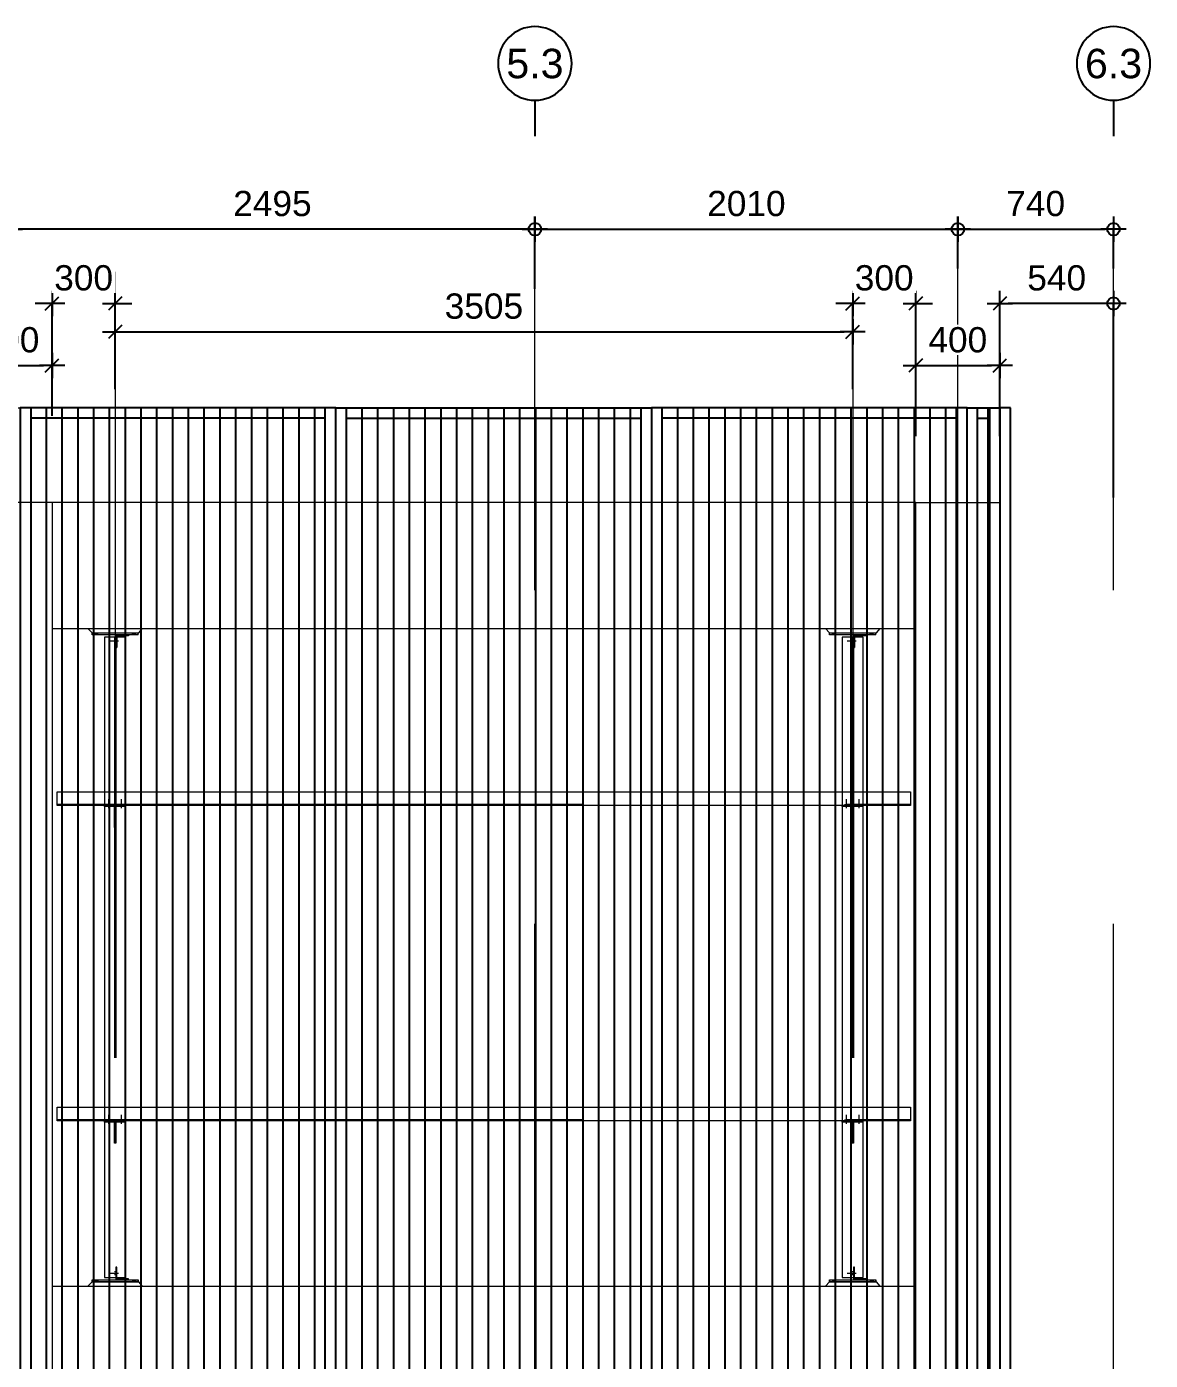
# Model space of a CAD drawing. Header units: millimetres. Extents: x 652937 to 1670132, y 1473552 to 2851037.
# Drawn here: x 663602.66 to 663608, y 1524563.93 to 1524570.27 of the extents above; entities that cross this region are included whole.
import ezdxf
from ezdxf.enums import TextEntityAlignment as Align

# ---------------------------------------------------------------- set-up
doc = ezdxf.new("R2010")
doc.units = ezdxf.units.MM
for name, pattern in [('Grid Line', [22.225, 12.7, -3.175, 3.175, -3.175]), ('HIDDEN', [0.375, 0.25, -0.125]), ('XKITLINE00', [0]), ('XKITLINE02', [4, 2, -2])]:
    doc.linetypes.add(name, pattern=pattern)
doc.layers.get('Defpoints').update_dxf_attribs({"color": 255})
doc.layers.add('000 - 0_HIDE_OBJ_FRAMING_DEF_SUB', color=1, linetype='Continuous', plot=False)
for name, color, linetype, lineweight in [('A-230-M_FLOOR', 2, 'Continuous', 25), ('Bolt', 7, 'Continuous', 0), ('Part', 2, 'Continuous', 0), ('S-GRID', 1, 'Continuous', 9), ('Z-030-M_GRID', 1, 'Continuous', 9)]:
    doc.layers.add(name, color=color, linetype=linetype, lineweight=lineweight)
doc.layers.add('S-DIM', color=7, linetype='Continuous')
doc.layers.add('Stan-Dim', color=5, linetype='Continuous')
doc.styles.add('Arial', font='arial.ttf')
doc.styles.add('CKST2', font='romans.shx', dxfattribs={"width": 0.8, "height": 4})
doc.dimstyles.new('Dim 40 - Cen', dxfattribs={"dimscale": 0.04, "dimtxt": 3, "dimasz": 1, "dimexe": 0, "dimexo": 1, "dimgap": 1.5, "dimtad": 1, "dimdec": 0, "dimlfac": 1000, "dimzin": 1, "dimdsep": 46, "dimtxsty": 'Arial', "dimblk": 'CEN1', "dimcen": 0.09, "dimclrd": 1, "dimclre": 49, "dimclrt": 3, "dimadec": 0, "dimazin": 0, "dimtfac": 1, "dimtdec": 0, "dimtix": 1, "dimtofl": 0, "dimtmove": 2, "dimatfit": 3, "dimfxl": 1, "dimtfill": 1, "dimtolj": 1, "dimtzin": 0, "dimarcsym": 1})
doc.dimstyles.new('Dim 40 - Cen-End', dxfattribs={"dimscale": 0.04, "dimtxt": 3, "dimasz": 1, "dimexe": 0, "dimexo": 1, "dimgap": 1.5, "dimtad": 1, "dimdec": 0, "dimlfac": 1000, "dimzin": 1, "dimdsep": 46, "dimtxsty": 'Arial', "dimblk1": 'CEN1', "dimblk2": 'END', "dimsah": 1, "dimcen": 0.09, "dimclrd": 1, "dimclre": 49, "dimclrt": 3, "dimadec": 0, "dimazin": 0, "dimtfac": 1, "dimtdec": 0, "dimtix": 1, "dimtofl": 0, "dimtmove": 2, "dimatfit": 3, "dimfxl": 1, "dimtfill": 1, "dimtolj": 1, "dimtzin": 0, "dimarcsym": 1})
doc.dimstyles.new('Dim 40 - End', dxfattribs={"dimscale": 0.04, "dimtxt": 3, "dimasz": 1, "dimexe": 0, "dimexo": 2.5, "dimgap": 1.5, "dimtad": 1, "dimdec": 0, "dimlfac": 1000, "dimzin": 1, "dimdsep": 46, "dimtxsty": 'Arial', "dimblk": 'END', "dimcen": 0.09, "dimclrd": 1, "dimclre": 49, "dimclrt": 3, "dimadec": 0, "dimazin": 0, "dimtfac": 1, "dimtdec": 0, "dimtix": 1, "dimtofl": 0, "dimtmove": 2, "dimatfit": 3, "dimfxl": 1, "dimtfill": 1, "dimtfillclr": 256, "dimtolj": 1, "dimtzin": 0, "dimarcsym": 0})

# ---------------------------------------------------------------- blocks, each defined once
blk = doc.blocks.new('GM_Louver Grill Vertical Z1 - Z Profile-20321545-ENT 3 ELE-4 Sheet')
at = {"layer": '000 - 0_HIDE_OBJ_FRAMING_DEF_SUB'}
blk.add_line((197327.3, 105550), (197327.3, 114870), dxfattribs=at)
blk = doc.blocks.new('E4')
at = {"layer": '000 - 0_HIDE_OBJ_FRAMING_DEF_SUB'}
for p, q in [((-1547852.3, 114870), (-1547852.3, 105550)), ((-1546452.3, 114820), (-1547852.3, 114820)), ((-1546452.3, 105550), (-1546452.3, 114870)), ((-1546352.3, 105550), (-1546352.3, 114870)), ((-1546352.3, 114820), (-1544952.3, 114820)), ((-1544952.3, 114870), (-1544952.3, 105550)), ((-1544852.3, 114870), (-1544852.3, 105550)), ((-1543452.3, 114820), (-1544852.3, 114820)), ((-1543452.3, 105550), (-1543452.3, 114870)), ((-1543352.3, 105550), (-1543352.3, 114870)), ((-1543352.3, 114820), (-1543295.9, 114820)), ((-1543295.9, 114870), (-1543295.9, 105550))]:
    blk.add_line(p, q, dxfattribs=at)
for points in [[(-1546402.3, 114870), (-1547902.3, 114870), (-1547902.3, 105550), (-1546402.3, 105550)], [(-1546402.3, 114870), (-1544902.3, 114870), (-1544902.3, 105550), (-1546402.3, 105550)], [(-1543402.3, 114870), (-1544902.3, 114870), (-1544902.3, 105550), (-1543402.3, 105550)], [(-1543402.3, 114870), (-1543245.9, 114870), (-1543245.9, 105550), (-1543402.3, 105550)], [(-1543196.2, 114870), (-1543246.4, 114870), (-1543246.4, 105550), (-1543196.2, 105550)]]:
    blk.add_lwpolyline(points, close=True, dxfattribs=at)
at = {"layer": '000 - 0_HIDE_OBJ_FRAMING_DEF_SUB', "color": 8}
for p in [(-1745104.7, 0), (-1745029.7, 0), (-1744954.7, 0), (-1744879.7, 0), (-1744804.7, 0), (-1744729.7, 0), (-1744654.7, 0), (-1744579.7, 0), (-1744504.7, 0), (-1744429.7, 0), (-1744354.7, 0), (-1744279.7, 0), (-1744204.7, 0), (-1744129.7, 0), (-1744054.7, 0), (-1743979.7, 0), (-1743904.7, 0), (-1743829.7, 0), (-1743604.7, 0), (-1743529.7, 0), (-1743454.7, 0), (-1743379.7, 0), (-1743304.7, 0), (-1743229.7, 0), (-1743154.7, 0), (-1743079.7, 0), (-1743004.7, 0), (-1742929.7, 0), (-1742854.7, 0), (-1742779.7, 0), (-1742704.7, 0), (-1742629.7, 0), (-1742554.7, 0), (-1742479.7, 0), (-1742404.7, 0), (-1742329.7, 0), (-1742104.7, 0), (-1742029.7, 0), (-1741954.7, 0), (-1741879.7, 0), (-1741804.7, 0), (-1741729.7, 0), (-1741654.7, 0), (-1741579.7, 0), (-1741504.7, 0), (-1741429.7, 0), (-1741354.7, 0), (-1741279.7, 0), (-1741204.7, 0), (-1741129.7, 0), (-1741054.7, 0), (-1740979.7, 0), (-1740904.7, 0), (-1740829.7, 0)]:
    blk.add_blockref('GM_Louver Grill Vertical Z1 - Z Profile-20321545-ENT 3 ELE-4 Sheet', p, dxfattribs=at)
at = {"layer": '000 - 0_HIDE_OBJ_FRAMING_DEF_SUB', "color": 8, "xscale": -0.999999999999999}
blk.add_blockref('GM_Louver Grill Vertical Z1 - Z Profile-20321545-ENT 3 ELE-4 Sheet', (-1345975, 0), dxfattribs=at)
blk = doc.blocks.new('CEN1')
at = {"color": 1}
for p, q in [((1.5, 0), (-1.5, 0)), ((0, 1.5), (0, -1.5))]:
    blk.add_line(p, q, dxfattribs=at)
at = {"color": 3}
blk.add_circle((0, 0), 0.75, dxfattribs=at)
blk = doc.blocks.new('*D128')
at = {"layer": 'Defpoints', "color": 0, "transparency": 16777216}
for p in [(663602.5842, 1524569.3068), (663602.5842, 1524568.9836), (663605.0792, 1524568.9836)]:
    blk.add_point(p, dxfattribs=at)
at = {"layer": 'S-DIM', "color": 49, "lineweight": -2, "transparency": 16777216}
for p, q in [((663602.5842, 1524569.0236), (663602.5842, 1524569.3068)), ((663605.0792, 1524569.0236), (663605.0792, 1524569.3068))]:
    blk.add_line(p, q, dxfattribs=at)
at = {"layer": 'S-DIM', "color": 1, "lineweight": -2, "transparency": 16777216}
blk.add_line((663605.0392, 1524569.3068), (663602.6242, 1524569.3068), dxfattribs=at)
at = {"layer": 'S-DIM', "color": 1, "lineweight": -2, "transparency": 16777216, "xscale": 0.04, "yscale": 0.04, "zscale": 0.04, "rotation": 180}
blk.add_blockref('CEN1', (663602.5842, 1524569.3068), dxfattribs=at)
at = {"layer": 'S-DIM', "color": 1, "lineweight": -2, "transparency": 16777216, "xscale": 0.04, "yscale": 0.04, "zscale": 0.04}
blk.add_blockref('CEN1', (663605.0792, 1524569.3068), dxfattribs=at)
at = {"layer": 'S-DIM', "color": 3, "transparency": 16777216, "insert": (663603.8317, 1524569.4281), "char_height": 0.12, "attachment_point": 5, "style": 'Arial', "bg_fill": 3, "box_fill_scale": 1.1, "bg_fill_color": 256, "bg_fill_true_color": 13158600, "bg_fill_transparency": 0}
blk.add_mtext('\\A1;2495', dxfattribs=at)
blk = doc.blocks.new('*D129')
at = {"layer": 'Defpoints', "color": 0, "transparency": 16777216}
for p in [(663607.0895, 1524569.3068), (663605.0792, 1524569.1669), (663607.0895, 1524569.1669)]:
    blk.add_point(p, dxfattribs=at)
at = {"layer": 'S-DIM', "color": 49, "lineweight": -2, "transparency": 16777216}
for p, q in [((663605.0792, 1524569.2069), (663605.0792, 1524569.3068)), ((663607.0895, 1524569.2069), (663607.0895, 1524569.3068))]:
    blk.add_line(p, q, dxfattribs=at)
at = {"layer": 'S-DIM', "color": 1, "lineweight": -2, "transparency": 16777216}
blk.add_line((663605.1192, 1524569.3068), (663607.0495, 1524569.3068), dxfattribs=at)
at = {"layer": 'S-DIM', "color": 1, "lineweight": -2, "transparency": 16777216, "xscale": 0.04, "yscale": 0.04, "zscale": 0.04, "rotation": 180}
blk.add_blockref('CEN1', (663605.0792, 1524569.3068), dxfattribs=at)
at = {"layer": 'S-DIM', "color": 1, "lineweight": -2, "transparency": 16777216, "xscale": 0.04, "yscale": 0.04, "zscale": 0.04}
blk.add_blockref('CEN1', (663607.0895, 1524569.3068), dxfattribs=at)
at = {"layer": 'S-DIM', "color": 3, "transparency": 16777216, "insert": (663606.0843, 1524569.4281), "char_height": 0.12, "attachment_point": 5, "style": 'Arial', "bg_fill": 3, "box_fill_scale": 1.1, "bg_fill_color": 256, "bg_fill_true_color": 13158600, "bg_fill_transparency": 0}
blk.add_mtext('\\A1;2010', dxfattribs=at)
blk = doc.blocks.new('grid2')
at = {"layer": 'Stan-Dim', "color": 3}
blk.add_line((0, -4.87), (0, 0), dxfattribs=at)
blk.add_circle((0, -9.87), 5, dxfattribs=at)
at = {"layer": 'Stan-Dim', "style": 'CKST2', "width": 0.8}
blk.add_attdef('00', text='', height=4, dxfattribs=at).set_placement((0, -9.87), align=Align.MIDDLE_CENTER)
blk = doc.blocks.new('*D138')
at = {"layer": 'Defpoints', "color": 0, "transparency": 16777216}
for p in [(663607.8292, 1524569.3068), (663607.0895, 1524569.0807), (663607.8292, 1524569.0807)]:
    blk.add_point(p, dxfattribs=at)
at = {"layer": 'S-DIM', "color": 49, "lineweight": -2, "transparency": 16777216}
for p, q in [((663607.0895, 1524569.1207), (663607.0895, 1524569.3068)), ((663607.8292, 1524569.1207), (663607.8292, 1524569.3068))]:
    blk.add_line(p, q, dxfattribs=at)
at = {"layer": 'S-DIM', "color": 1, "lineweight": -2, "transparency": 16777216}
blk.add_line((663607.1295, 1524569.3068), (663607.7892, 1524569.3068), dxfattribs=at)
at = {"layer": 'S-DIM', "color": 1, "lineweight": -2, "transparency": 16777216, "xscale": 0.04, "yscale": 0.04, "zscale": 0.04, "rotation": 180}
blk.add_blockref('CEN1', (663607.0895, 1524569.3068), dxfattribs=at)
at = {"layer": 'S-DIM', "color": 1, "lineweight": -2, "transparency": 16777216, "xscale": 0.04, "yscale": 0.04, "zscale": 0.04}
blk.add_blockref('CEN1', (663607.8292, 1524569.3068), dxfattribs=at)
at = {"layer": 'S-DIM', "color": 3, "transparency": 16777216, "insert": (663607.4593, 1524569.4281), "char_height": 0.12, "attachment_point": 5, "style": 'Arial', "bg_fill": 3, "box_fill_scale": 1.1, "bg_fill_color": 256, "bg_fill_true_color": 13158600, "bg_fill_transparency": 0}
blk.add_mtext('\\A1;740', dxfattribs=at)
blk = doc.blocks.new('*A3459102')
at = {"layer": 'Part', "linetype": 'XKITLINE00', "lineweight": 0}
for p, q in [((616.947211, 135.830227), (616.947209, 135.830227)), ((616.947209, 135.830227), (619.147209, 135.830227)), ((616.947209, 135.730227), (616.947209, 135.830227)), ((616.947211, 135.730227), (616.947209, 135.730227)), ((616.947209, 135.730227), (619.147209, 135.730227)), ((619.147211, 135.830227), (619.147209, 135.830227)), ((619.147209, 135.730227), (619.147209, 135.830227)), ((619.147211, 135.730227), (619.147209, 135.730227))]:
    blk.add_line(p, q, dxfattribs=at)
at = {"layer": 'Part', "linetype": 'XKITLINE02', "lineweight": 0}
for p, q in [((616.947211, 135.830227), (616.947211, 135.730227)), ((619.147209, 135.830227), (619.147211, 135.830227)), ((619.147209, 135.730227), (619.147211, 135.730227)), ((619.147211, 135.830227), (619.147211, 135.730227))]:
    blk.add_line(p, q, dxfattribs=at)
blk = doc.blocks.new('*A3460103')
at = {"layer": 'Part', "linetype": 'XKITLINE02', "lineweight": 0}
for p, q in [((618.12721, 136.430227), (618.077209, 136.430227)), ((618.077209, 136.430227), (618.077209, 135.930227)), ((618.127209, 135.930227), (618.127209, 136.430227)), ((618.077209, 135.830227), (618.67721, 135.830227)), ((618.67721, 135.830227), (618.67721, 135.880227))]:
    blk.add_line(p, q, dxfattribs=at)
at = {"layer": 'Part', "linetype": 'XKITLINE00', "lineweight": 0}
for p, q in [((618.077209, 135.930227), (618.077209, 135.830227)), ((618.127209, 135.930227), (618.127209, 135.880227)), ((618.677209, 135.880227), (618.127209, 135.880227)), ((618.677209, 135.830227), (618.677209, 135.880227))]:
    blk.add_line(p, q, dxfattribs=at)
blk = doc.blocks.new('*A3461104')
at = {"layer": 'Part', "linetype": 'XKITLINE00', "lineweight": 0}
for p, q in [((616.747209, 135.530227), (616.947209, 135.730227)), ((616.947209, 135.730227), (616.947211, 135.730227)), ((619.177211, 135.730227), (616.947209, 135.730227)), ((619.347209, 135.530227), (619.177209, 135.730227))]:
    blk.add_line(p, q, dxfattribs=at)
at = {"layer": 'Part', "linetype": 'XKITLINE02', "lineweight": 0}
for p, q in [((616.747211, 135.530227), (616.947211, 135.730227)), ((619.347211, 135.530227), (619.177211, 135.730227)), ((616.747209, 135.530227), (619.347211, 135.530227))]:
    blk.add_line(p, q, dxfattribs=at)
blk = doc.blocks.new('*A3462105')
at = {"layer": 'Bolt', "linetype": 'XKITLINE02', "lineweight": 0}
for p, q in [((618.12721, 136.300227), (618.07721, 136.300227)), ((618.20641, 136.130227), (617.77721, 136.130227)), ((618.07721, 136.200227), (618.01721, 136.200227)), ((618.07721, 136.060227), (618.01721, 136.060227)), ((618.12721, 135.960227), (618.07721, 135.960227))]:
    blk.add_line(p, q, dxfattribs=at)
blk = doc.blocks.new('*A3463106')
at = {"layer": 'Bolt'}
for points in [[(617.217, 135.83), (617.217, 135.73), (617.077, 135.73), (617.077, 135.83)], [(619.017, 135.83), (619.017, 135.73), (618.877, 135.73), (618.877, 135.83)]]:
    blk.add_hatch(color=256, dxfattribs=at).paths.add_polyline_path(points, flags=17)
at = {"layer": 'Bolt', "linetype": 'XKITLINE00', "lineweight": 0}
for p, q in [((617.077, 135.83), (617.077, 135.73)), ((617.147, 135.83), (617.147, 135.73)), ((617.217, 135.83), (617.217, 135.73)), ((618.877, 135.83), (618.877, 135.73)), ((618.947, 135.83), (618.947, 135.73)), ((619.017, 135.83), (619.017, 135.73))]:
    blk.add_line(p, q, dxfattribs=at)
blk = doc.blocks.new('*A3534110')
at = {"layer": 'Part', "linetype": 'XKITLINE00', "lineweight": 0}
for p, q in [((616.947209, 162.330227), (616.947209, 162.430227)), ((616.947209, 162.430227), (619.147209, 162.430227)), ((619.147209, 162.330227), (616.947209, 162.330227)), ((619.147209, 162.330227), (619.147209, 162.430227)), ((619.147209, 162.430227), (619.147211, 162.430227)), ((619.147211, 162.330227), (619.147209, 162.330227))]:
    blk.add_line(p, q, dxfattribs=at)
at = {"layer": 'Part', "linetype": 'XKITLINE02', "lineweight": 0}
for p, q in [((616.947211, 162.330227), (616.947211, 162.430227)), ((619.147209, 162.430227), (619.147211, 162.430227)), ((619.147209, 162.330227), (619.147211, 162.330227)), ((619.147211, 162.330227), (619.147211, 162.430227))]:
    blk.add_line(p, q, dxfattribs=at)
blk = doc.blocks.new('*A3535111')
at = {"layer": 'Part', "linetype": 'XKITLINE00', "lineweight": 0}
for p, q in [((618.077209, 162.330227), (618.077209, 162.230227)), ((618.677209, 162.280227), (618.677209, 162.330227)), ((618.677209, 162.280227), (618.127209, 162.280227)), ((618.127209, 162.280227), (618.127209, 162.230227))]:
    blk.add_line(p, q, dxfattribs=at)
at = {"layer": 'Part', "linetype": 'XKITLINE02', "lineweight": 0}
for p, q in [((618.077209, 162.330227), (618.67721, 162.330227)), ((618.67721, 162.330227), (618.67721, 162.280227)), ((618.07721, 161.730227), (618.077209, 162.230227)), ((618.077209, 161.730227), (618.12721, 161.730227)), ((618.127209, 162.230227), (618.12721, 161.730227))]:
    blk.add_line(p, q, dxfattribs=at)
blk = doc.blocks.new('*A3536112')
at = {"layer": 'Part', "linetype": 'XKITLINE00', "lineweight": 0}
for p, q in [((616.747209, 162.630227), (616.947209, 162.430227)), ((616.947209, 162.430227), (619.177211, 162.430227)), ((619.177209, 162.430227), (619.347209, 162.630227))]:
    blk.add_line(p, q, dxfattribs=at)
at = {"layer": 'Part', "linetype": 'XKITLINE02', "lineweight": 0}
for p, q in [((616.747209, 162.630227), (619.347211, 162.630227)), ((616.947211, 162.430227), (616.747211, 162.630227)), ((619.177211, 162.430227), (619.347211, 162.630227))]:
    blk.add_line(p, q, dxfattribs=at)
blk = doc.blocks.new('*A3537113')
at = {"layer": 'Bolt', "linetype": 'XKITLINE02', "lineweight": 0}
for p, q in [((618.20641, 162.030227), (617.77721, 162.030227)), ((618.07721, 162.100227), (618.01721, 162.100227)), ((618.07721, 161.960227), (618.01721, 161.960227)), ((618.12721, 162.200227), (618.07721, 162.200227)), ((618.12721, 161.860227), (618.07721, 161.860227))]:
    blk.add_line(p, q, dxfattribs=at)
blk = doc.blocks.new('*A3538114')
at = {"layer": 'Bolt'}
for points in [[(617.217, 162.43), (617.217, 162.33), (617.077, 162.33), (617.077, 162.43)], [(619.017, 162.43), (619.017, 162.33), (618.877, 162.33), (618.877, 162.43)]]:
    blk.add_hatch(color=256, dxfattribs=at).paths.add_polyline_path(points, flags=17)
at = {"layer": 'Bolt', "linetype": 'XKITLINE00', "lineweight": 0}
for p, q in [((617.077, 162.33), (617.077, 162.43)), ((617.147, 162.33), (617.147, 162.43)), ((617.217, 162.33), (617.217, 162.43)), ((618.877, 162.33), (618.877, 162.43)), ((618.947, 162.33), (618.947, 162.43)), ((619.017, 162.33), (619.017, 162.43))]:
    blk.add_line(p, q, dxfattribs=at)
blk = doc.blocks.new('*A3522107')
at = {"layer": 'Part', "linetype": 'XKITLINE00', "lineweight": 0}
for p, q in [((618.017208, 147.820227), (618.077208, 147.820227)), ((618.017208, 147.520227), (618.017208, 147.820227)), ((618.077209, 147.820227), (618.077208, 147.820227)), ((618.077208, 147.820227), (618.077208, 147.520227)), ((618.077208, 147.520227), (618.017208, 147.520227)), ((618.017209, 146.820227), (618.017208, 147.520227)), ((618.077208, 147.520227), (618.077209, 146.820227)), ((618.077209, 146.820227), (618.017209, 146.820227))]:
    blk.add_line(p, q, dxfattribs=at)
at = {"layer": 'Part', "linetype": 'XKITLINE02', "lineweight": 0}
for p, q in [((618.017209, 146.820227), (618.017209, 147.820227)), ((618.077208, 147.820227), (618.077209, 147.820227)), ((618.077209, 146.820227), (618.077209, 147.820227))]:
    blk.add_line(p, q, dxfattribs=at)
blk = doc.blocks.new('*A3523108')
at = {"layer": 'Part', "linetype": 'XKITLINE00', "lineweight": 0}
for p, q in [((617.547208, 147.820227), (617.547208, 147.880227)), ((618.547208, 147.820227), (617.547208, 147.820227)), ((618.547208, 147.820227), (618.547208, 147.880227)), ((618.547209, 147.820227), (618.547208, 147.820227))]:
    blk.add_line(p, q, dxfattribs=at)
at = {"layer": 'Part', "linetype": 'XKITLINE02', "lineweight": 0}
for p, q in [((617.547208, 147.880227), (617.547209, 147.880227)), ((617.547208, 147.880227), (618.547209, 147.880227)), ((617.547209, 147.880227), (617.547209, 147.820227)), ((618.547208, 147.820227), (618.547209, 147.820227)), ((618.547209, 147.820227), (618.547209, 147.880227))]:
    blk.add_line(p, q, dxfattribs=at)
blk = doc.blocks.new('*A3524109')
at = {"layer": 'Bolt'}
for points in [[(617.677, 147.88), (617.677, 147.94), (617.817, 147.94), (617.817, 147.88)], [(617.677, 147.82), (617.677, 147.88), (617.817, 147.88), (617.817, 147.82)], [(618.277, 147.88), (618.277, 147.94), (618.417, 147.94), (618.417, 147.88)], [(618.277, 147.82), (618.277, 147.88), (618.417, 147.88), (618.417, 147.82)]]:
    blk.add_hatch(color=256, dxfattribs=at).paths.add_polyline_path(points, flags=17)
at = {"layer": 'Bolt', "linetype": 'XKITLINE00', "lineweight": 0}
for p, q in [((617.677, 147.88), (617.677, 147.94)), ((617.677, 147.82), (617.677, 147.88)), ((617.747, 147.741), (617.747, 148.17)), ((617.817, 147.88), (617.817, 147.94)), ((617.817, 147.82), (617.817, 147.88)), ((618.277, 147.88), (618.277, 147.94)), ((618.277, 147.82), (618.277, 147.88)), ((618.347, 147.741), (618.347, 148.17)), ((618.417, 147.88), (618.417, 147.94)), ((618.417, 147.82), (618.417, 147.88))]:
    blk.add_line(p, q, dxfattribs=at)
blk = doc.blocks.new('END')
at = {"color": 1}
for p, q in [((1.5, 0), (-1.5, 0)), ((0, 1.5), (0, -1.5))]:
    blk.add_line(p, q, dxfattribs=at)
at = {"color": 3}
blk.add_line((-0.8, -0.8), (0.8, 0.8), dxfattribs=at)
blk = doc.blocks.new('*D174')
at = {"layer": 'Defpoints', "color": 0, "transparency": 16777216}
for p in [(663602.7842, 1524568.6592), (663602.3842, 1524568.3199), (663602.7842, 1524568.3199)]:
    blk.add_point(p, dxfattribs=at)
at = {"layer": 'S-DIM', "color": 49, "lineweight": -2, "transparency": 16777216}
for p, q in [((663602.3842, 1524568.4199), (663602.3842, 1524568.6592)), ((663602.7842, 1524568.4199), (663602.7842, 1524568.6592))]:
    blk.add_line(p, q, dxfattribs=at)
at = {"layer": 'S-DIM', "color": 1, "lineweight": -2, "transparency": 16777216}
blk.add_line((663602.4242, 1524568.6592), (663602.7442, 1524568.6592), dxfattribs=at)
at = {"layer": 'S-DIM', "color": 1, "lineweight": -2, "transparency": 16777216, "xscale": 0.04, "yscale": 0.04, "zscale": 0.04, "rotation": 180}
blk.add_blockref('END', (663602.3842, 1524568.6592), dxfattribs=at)
at = {"layer": 'S-DIM', "color": 1, "lineweight": -2, "transparency": 16777216, "xscale": 0.04, "yscale": 0.04, "zscale": 0.04}
blk.add_blockref('END', (663602.7842, 1524568.6592), dxfattribs=at)
at = {"layer": 'S-DIM', "color": 3, "transparency": 16777216, "insert": (663602.5842, 1524568.7805), "char_height": 0.12, "attachment_point": 5, "style": 'Arial', "bg_fill": 3, "box_fill_scale": 1.1, "bg_fill_color": 256, "bg_fill_true_color": 13158600, "bg_fill_transparency": 0}
blk.add_mtext('\\A1;400', dxfattribs=at)
blk = doc.blocks.new('*D175')
at = {"layer": 'Defpoints', "color": 0, "transparency": 16777216}
for p in [(663603.0842, 1524568.9536), (663603.0842, 1524568.7454), (663602.7842, 1524568.5474)]:
    blk.add_point(p, dxfattribs=at)
at = {"layer": 'S-DIM', "color": 1, "lineweight": -2, "transparency": 16777216}
for p, q in [((663602.7442, 1524568.9536), (663602.7042, 1524568.9536)), ((663603.1242, 1524568.9536), (663603.1642, 1524568.9536))]:
    blk.add_line(p, q, dxfattribs=at)
at = {"layer": 'S-DIM', "color": 49, "lineweight": -2, "transparency": 16777216}
for p, q in [((663602.7842, 1524568.6474), (663602.7842, 1524568.9536)), ((663603.0842, 1524568.8454), (663603.0842, 1524568.9536))]:
    blk.add_line(p, q, dxfattribs=at)
at = {"layer": 'S-DIM', "color": 1, "lineweight": -2, "transparency": 16777216, "xscale": 0.04, "yscale": 0.04, "zscale": 0.04}
blk.add_blockref('END', (663602.7842, 1524568.9536), dxfattribs=at)
at = {"layer": 'S-DIM', "color": 1, "lineweight": -2, "transparency": 16777216, "xscale": 0.04, "yscale": 0.04, "zscale": 0.04, "rotation": 180}
blk.add_blockref('END', (663603.0842, 1524568.9536), dxfattribs=at)
at = {"layer": 'S-DIM', "color": 3, "transparency": 16777216, "insert": (663602.9342, 1524569.0749), "char_height": 0.12, "attachment_point": 5, "style": 'Arial', "bg_fill": 3, "box_fill_scale": 1.1, "bg_fill_color": 256, "bg_fill_true_color": 13158600, "bg_fill_transparency": 0}
blk.add_mtext('\\A1;300', dxfattribs=at)
blk = doc.blocks.new('*D176')
at = {"layer": 'Defpoints', "color": 0, "transparency": 16777216}
for p in [(663606.5895, 1524568.8192), (663603.0842, 1524568.4465), (663606.5895, 1524568.4465)]:
    blk.add_point(p, dxfattribs=at)
at = {"layer": 'S-DIM', "color": 49, "lineweight": -2, "transparency": 16777216}
for p, q in [((663603.0842, 1524568.5465), (663603.0842, 1524568.8192)), ((663606.5895, 1524568.5465), (663606.5895, 1524568.8192))]:
    blk.add_line(p, q, dxfattribs=at)
at = {"layer": 'S-DIM', "color": 1, "lineweight": -2, "transparency": 16777216}
blk.add_line((663603.1242, 1524568.8192), (663606.5495, 1524568.8192), dxfattribs=at)
at = {"layer": 'S-DIM', "color": 1, "lineweight": -2, "transparency": 16777216, "xscale": 0.04, "yscale": 0.04, "zscale": 0.04, "rotation": 180}
blk.add_blockref('END', (663603.0842, 1524568.8192), dxfattribs=at)
at = {"layer": 'S-DIM', "color": 1, "lineweight": -2, "transparency": 16777216, "xscale": 0.04, "yscale": 0.04, "zscale": 0.04}
blk.add_blockref('END', (663606.5895, 1524568.8192), dxfattribs=at)
at = {"layer": 'S-DIM', "color": 3, "transparency": 16777216, "insert": (663604.8368, 1524568.9405), "char_height": 0.12, "attachment_point": 5, "style": 'Arial', "bg_fill": 3, "box_fill_scale": 1.1, "bg_fill_color": 256, "bg_fill_true_color": 13158600, "bg_fill_transparency": 0}
blk.add_mtext('\\A1;3505', dxfattribs=at)
blk = doc.blocks.new('*D177')
at = {"layer": 'Defpoints', "color": 0, "transparency": 16777216}
for p in [(663606.8892, 1524568.9536), (663606.5895, 1524568.6027), (663606.8892, 1524568.5571)]:
    blk.add_point(p, dxfattribs=at)
at = {"layer": 'S-DIM', "color": 1, "lineweight": -2, "transparency": 16777216}
for p, q in [((663606.5495, 1524568.9536), (663606.5095, 1524568.9536)), ((663606.9292, 1524568.9536), (663606.9692, 1524568.9536))]:
    blk.add_line(p, q, dxfattribs=at)
at = {"layer": 'S-DIM', "color": 49, "lineweight": -2, "transparency": 16777216}
for p, q in [((663606.5895, 1524568.7027), (663606.5895, 1524568.9536)), ((663606.8892, 1524568.6571), (663606.8892, 1524568.9536))]:
    blk.add_line(p, q, dxfattribs=at)
at = {"layer": 'S-DIM', "color": 1, "lineweight": -2, "transparency": 16777216, "xscale": 0.04, "yscale": 0.04, "zscale": 0.04}
blk.add_blockref('END', (663606.5895, 1524568.9536), dxfattribs=at)
at = {"layer": 'S-DIM', "color": 1, "lineweight": -2, "transparency": 16777216, "xscale": 0.04, "yscale": 0.04, "zscale": 0.04, "rotation": 180}
blk.add_blockref('END', (663606.8892, 1524568.9536), dxfattribs=at)
at = {"layer": 'S-DIM', "color": 3, "transparency": 16777216, "insert": (663606.7393, 1524569.0749), "char_height": 0.12, "attachment_point": 5, "style": 'Arial', "bg_fill": 3, "box_fill_scale": 1.1, "bg_fill_color": 256, "bg_fill_true_color": 13158600, "bg_fill_transparency": 0}
blk.add_mtext('\\A1;300', dxfattribs=at)
blk = doc.blocks.new('*D178')
at = {"layer": 'Defpoints', "color": 0, "transparency": 16777216}
for p in [(663607.2892, 1524568.6592), (663606.8892, 1524568.2225), (663607.2892, 1524568.2225)]:
    blk.add_point(p, dxfattribs=at)
at = {"layer": 'S-DIM', "color": 49, "lineweight": -2, "transparency": 16777216}
for p, q in [((663606.8892, 1524568.3225), (663606.8892, 1524568.6592)), ((663607.2892, 1524568.3225), (663607.2892, 1524568.6592))]:
    blk.add_line(p, q, dxfattribs=at)
at = {"layer": 'S-DIM', "color": 1, "lineweight": -2, "transparency": 16777216}
blk.add_line((663606.9292, 1524568.6592), (663607.2492, 1524568.6592), dxfattribs=at)
at = {"layer": 'S-DIM', "color": 1, "lineweight": -2, "transparency": 16777216, "xscale": 0.04, "yscale": 0.04, "zscale": 0.04, "rotation": 180}
blk.add_blockref('END', (663606.8892, 1524568.6592), dxfattribs=at)
at = {"layer": 'S-DIM', "color": 1, "lineweight": -2, "transparency": 16777216, "xscale": 0.04, "yscale": 0.04, "zscale": 0.04}
blk.add_blockref('END', (663607.2892, 1524568.6592), dxfattribs=at)
at = {"layer": 'S-DIM', "color": 3, "transparency": 16777216, "insert": (663607.0892, 1524568.7805), "char_height": 0.12, "attachment_point": 5, "style": 'Arial', "bg_fill": 3, "box_fill_scale": 1.1, "bg_fill_color": 256, "bg_fill_true_color": 13158600, "bg_fill_transparency": 0}
blk.add_mtext('\\A1;400', dxfattribs=at)
blk = doc.blocks.new('*D179')
at = {"layer": 'Defpoints', "color": 0, "transparency": 16777216}
for p in [(663607.2892, 1524568.9536), (663607.2892, 1524568.59), (663607.8292, 1524567.9913)]:
    blk.add_point(p, dxfattribs=at)
at = {"layer": 'S-DIM', "color": 49, "lineweight": -2, "transparency": 16777216}
for p, q in [((663607.2892, 1524568.63), (663607.2892, 1524568.9536)), ((663607.8292, 1524568.0313), (663607.8292, 1524568.9536))]:
    blk.add_line(p, q, dxfattribs=at)
at = {"layer": 'S-DIM', "color": 1, "lineweight": -2, "transparency": 16777216}
blk.add_line((663607.7892, 1524568.9536), (663607.3292, 1524568.9536), dxfattribs=at)
at = {"layer": 'S-DIM', "color": 1, "lineweight": -2, "transparency": 16777216, "xscale": 0.04, "yscale": 0.04, "zscale": 0.04, "rotation": 180}
blk.add_blockref('END', (663607.2892, 1524568.9536), dxfattribs=at)
at = {"layer": 'S-DIM', "color": 1, "lineweight": -2, "transparency": 16777216, "xscale": 0.04, "yscale": 0.04, "zscale": 0.04}
blk.add_blockref('CEN1', (663607.8292, 1524568.9536), dxfattribs=at)
at = {"layer": 'S-DIM', "color": 3, "transparency": 16777216, "insert": (663607.5592, 1524569.0748), "char_height": 0.12, "attachment_point": 5, "style": 'Arial', "bg_fill": 3, "box_fill_scale": 1.1, "bg_fill_color": 256, "bg_fill_true_color": 13158600, "bg_fill_transparency": 0}
blk.add_mtext('\\A1;540', dxfattribs=at)

msp = doc.modelspace()

# ---------------------------------------------------------------- linework, layer by layer
at = {"layer": 'A-230-M_FLOOR', "lineweight": 9}
msp.add_lwpolyline([(663595.2792, 1524568.0081), (663595.2792, 1524568.4581), (663607.2895, 1524568.4581), (663607.2895, 1524568.0081)], dxfattribs=at)
at = {"layer": 'A-230-M_FLOOR', "color": 4, "lineweight": 9}
for points in [[(663602.7842, 1524568.0081), (663602.7842, 1524557.0881)], [(663606.8895, 1524557.0881), (663606.8895, 1524568.0081), (663607.2895, 1524568.0081), (663607.2895, 1524557.0881)]]:
    msp.add_lwpolyline(points, dxfattribs=at)
at = {"layer": 'Part', "linetype": 'XKITLINE00', "lineweight": 0}
for p, q in [((663606.8895, 1524568.0081), (663595.5292, 1524568.0081)), ((663602.7842, 1524567.4081), (663606.8895, 1524567.4081)), ((663602.7842, 1524564.2831), (663606.8895, 1524564.2831))]:
    msp.add_line(p, q, dxfattribs=at)
at = {"layer": 'Part', "linetype": 'XKITLINE02', "lineweight": 0}
for p, q in [((663603.0812, 1524567.3681), (663603.0812, 1524564.3231)), ((663603.0812, 1524567.3681), (663603.0812, 1524564.3231)), ((663603.0872, 1524567.3681), (663603.0872, 1524564.3231)), ((663603.0872, 1524567.3681), (663603.0872, 1524564.3231)), ((663603.1342, 1524567.3681), (663603.1342, 1524567.3681)), ((663603.1342, 1524567.3681), (663603.1342, 1524567.3681)), ((663606.5871, 1524567.3681), (663606.5871, 1524564.3231)), ((663606.5871, 1524567.3681), (663606.5871, 1524564.3231)), ((663606.5931, 1524567.3681), (663606.5931, 1524564.3231)), ((663606.5931, 1524567.3681), (663606.5931, 1524564.3231)), ((663606.6401, 1524567.3681), (663606.6401, 1524567.3681)), ((663606.6401, 1524567.3681), (663606.6401, 1524567.3681)), ((663603.1342, 1524564.3231), (663603.1342, 1524564.3231)), ((663603.1342, 1524564.3231), (663603.1342, 1524564.3231)), ((663606.6401, 1524564.3231), (663606.6401, 1524564.3231)), ((663606.6401, 1524564.3231), (663606.6401, 1524564.3231))]:
    msp.add_line(p, q, dxfattribs=at)
at = {"layer": 'Part', "linetype": 'XKITLINE00', "lineweight": 0}
for points in [[(663603.1342, 1524564.3231), (663603.1342, 1524567.3681), (663603.0342, 1524567.3681), (663603.0342, 1524564.3231)], [(663606.6401, 1524564.3231), (663606.6401, 1524567.3681), (663606.5401, 1524567.3681), (663606.5401, 1524564.3231)], [(663602.8092, 1524566.6331), (663606.8645, 1524566.6331), (663606.8645, 1524566.5681), (663602.8092, 1524566.5681)], [(663602.8092, 1524565.1331), (663606.8645, 1524565.1331), (663606.8645, 1524565.0681), (663602.8092, 1524565.0681)]]:
    msp.add_lwpolyline(points, close=True, dxfattribs=at)
at = {"layer": 'S-GRID', "color": 2, "linetype": 'HIDDEN', "ltscale": 10}
for p, q in [((663602.8092, 1524566.5741), (663606.8645, 1524566.5741)), ((663602.8092, 1524565.0741), (663606.8645, 1524565.0741))]:
    msp.add_line(p, q, dxfattribs=at)
at = {"layer": 'Z-030-M_GRID', "linetype": 'Grid Line', "ltscale": 0.5}
for p, q in [((663605.0792, 1524548.5416), (663605.0792, 1524569.7849)), ((663607.8292, 1524548.5416), (663607.8292, 1524569.7849))]:
    msp.add_line(p, q, dxfattribs=at)
at = {"layer": 'Z-030-M_GRID', "color": 251, "linetype": 'Grid Line'}
msp.add_line((663607.0895, 1524556.6001), (663607.0895, 1524569.4741), dxfattribs=at)
at = {"layer": 'Z-030-M_GRID', "color": 251, "linetype": 'HIDDEN', "ltscale": 10}
msp.add_line((663606.5895, 1524569.1034), (663606.5895, 1524567.2476), dxfattribs=at)

# ---------------------------------------------------------------- block references
ref = msp.add_blockref('grid2', (663605.0792, 1524569.7491), dxfattribs=dict(xscale=-0.035, yscale=0.035, zscale=0.035, rotation=180))
ref.add_attrib('00', '5.3', dxfattribs={"layer": 'Stan-Dim', "height": 0.14, "style": 'Arial'}).set_placement((663605.0792, 1524570.0945), align=Align.MIDDLE)
ref = msp.add_blockref('grid2', (663607.8292, 1524569.7491), dxfattribs=dict(xscale=-0.035, yscale=0.035, zscale=0.035, rotation=180))
ref.add_attrib('00', '6.3', dxfattribs={"layer": 'Stan-Dim', "height": 0.14, "style": 'Arial'}).set_placement((663607.8292, 1524570.0945), align=Align.MIDDLE)
at = {"xscale": 0.001, "yscale": 0.001, "zscale": 0.001}
msp.add_blockref('E4', (665150.5354, 1524453.5881), dxfattribs=at)
at = {"lineweight": 0, "xscale": 0.1, "yscale": 0.1, "zscale": 0.1}
for name, p in [('*A3536112', (663541.2795, 1524551.1451)), ('*A3534110', (663541.2795, 1524551.1451)), ('*A3538114', (663541.2795, 1524551.1451)), ('*A3536112', (663544.7854, 1524551.1451)), ('*A3534110', (663544.7854, 1524551.1451)), ('*A3538114', (663544.7854, 1524551.1451)), ('*A3537113', (663541.2795, 1524551.1451)), ('*A3535111', (663541.2795, 1524551.1451)), ('*A3537113', (663544.7854, 1524551.1451)), ('*A3535111', (663544.7854, 1524551.1451)), ('*A3523108', (663541.2795, 1524551.7801)), ('*A3524109', (663541.2795, 1524551.7801)), ('*A3522107', (663541.2795, 1524551.7801)), ('*A3523108', (663544.7854, 1524551.7801)), ('*A3524109', (663544.7854, 1524551.7801)), ('*A3522107', (663544.7854, 1524551.7801)), ('*A3523108', (663541.2795, 1524550.2801)), ('*A3524109', (663541.2795, 1524550.2801)), ('*A3522107', (663541.2795, 1524550.2801)), ('*A3523108', (663544.7854, 1524550.2801)), ('*A3524109', (663544.7854, 1524550.2801)), ('*A3522107', (663544.7854, 1524550.2801)), ('*A3462105', (663541.2795, 1524550.7301)), ('*A3460103', (663541.2795, 1524550.7301)), ('*A3462105', (663544.7854, 1524550.7301)), ('*A3460103', (663544.7854, 1524550.7301)), ('*A3461104', (663541.2795, 1524550.7301)), ('*A3459102', (663541.2795, 1524550.7301)), ('*A3463106', (663541.2795, 1524550.7301)), ('*A3461104', (663544.7854, 1524550.7301)), ('*A3459102', (663544.7854, 1524550.7301)), ('*A3463106', (663544.7854, 1524550.7301))]:
    msp.add_blockref(name, p, dxfattribs=at)

# ---------------------------------------------------------------- next in the draw order: dimensions: what is measured, and where the dimension line sits
at = {"layer": 'S-DIM', "color": 4}
for base, p1, p2, dimstyle, picture, middle in [((663602.5842, 1524569.3068), (663605.0792, 1524568.9836), (663602.5842, 1524568.9836), 'Dim 40 - Cen', '*D128', (663603.8317, 1524569.4281)), ((663602.7842, 1524568.6592), (663602.3842, 1524568.3199), (663602.7842, 1524568.3199), 'Dim 40 - End', '*D174', (663602.5842, 1524568.7805))]:
    dim = msp.add_linear_dim(base=base, p1=p1, p2=p2, dimstyle=dimstyle, dxfattribs=at)
    dim.commit()
    dim.dimension.update_dxf_attribs({"geometry": picture, "text_midpoint": middle})

# ---------------------------------------------------------------- next in the draw order: linework, layer by layer
at = {"layer": 'Z-030-M_GRID', "color": 251, "linetype": 'HIDDEN', "ltscale": 10}
msp.add_line((663603.0842, 1524569.1034), (663603.0842, 1524567.2476), dxfattribs=at)

# ---------------------------------------------------------------- next in the draw order: dimensions: what is measured, and where the dimension line sits
at = {"layer": 'S-DIM', "color": 4}
dim = msp.add_linear_dim(base=(663607.0895, 1524569.3068), p1=(663605.0792, 1524569.1669), p2=(663607.0895, 1524569.1669), dimstyle='Dim 40 - Cen', dxfattribs=at)
dim.commit()
dim.dimension.update_dxf_attribs({"geometry": '*D129', "text_midpoint": (663606.0843, 1524569.4281)})

# ---------------------------------------------------------------- next in the draw order: dimensions: what is measured, and where the dimension line sits
for base, p1, p2, dimstyle, picture, middle in [((663607.8292, 1524569.3068), (663607.0895, 1524569.0807), (663607.8292, 1524569.0807), 'Dim 40 - Cen', '*D138', (663607.4593, 1524569.4281)), ((663603.0842, 1524568.9536), (663602.7842, 1524568.5474), (663603.0842, 1524568.7454), 'Dim 40 - End', '*D175', (663602.9342, 1524569.0749))]:
    dim = msp.add_linear_dim(base=base, p1=p1, p2=p2, dimstyle=dimstyle, dxfattribs=at)
    dim.commit()
    dim.dimension.update_dxf_attribs({"geometry": picture, "text_midpoint": middle})

# ---------------------------------------------------------------- next in the draw order: dimensions: what is measured, and where the dimension line sits
dim = msp.add_linear_dim(base=(663606.5895, 1524568.8192), p1=(663603.0842, 1524568.4465), p2=(663606.5895, 1524568.4465), dimstyle='Dim 40 - End', dxfattribs=at)
dim.commit()
dim.dimension.update_dxf_attribs({"geometry": '*D176', "text_midpoint": (663604.8368, 1524568.9405)})

# ---------------------------------------------------------------- next in the draw order: dimensions: what is measured, and where the dimension line sits
dim = msp.add_linear_dim(base=(663606.8892, 1524568.9536), p1=(663606.5895, 1524568.6027), p2=(663606.8892, 1524568.5571), dimstyle='Dim 40 - End', dxfattribs=at)
dim.commit()
dim.dimension.update_dxf_attribs({"geometry": '*D177', "text_midpoint": (663606.7393, 1524569.0749)})

# ---------------------------------------------------------------- next in the draw order: dimensions: what is measured, and where the dimension line sits
dim = msp.add_linear_dim(base=(663607.2892, 1524568.6592), p1=(663606.8892, 1524568.2225), p2=(663607.2892, 1524568.2225), dimstyle='Dim 40 - End', dxfattribs=at)
dim.commit()
dim.dimension.update_dxf_attribs({"geometry": '*D178', "text_midpoint": (663607.0892, 1524568.7805)})

# ---------------------------------------------------------------- next in the draw order: dimensions: what is measured, and where the dimension line sits
dim = msp.add_linear_dim(base=(663607.2892, 1524568.9536), p1=(663607.8292, 1524567.9913), p2=(663607.2892, 1524568.59), dimstyle='Dim 40 - Cen-End', dxfattribs=at)
dim.commit()
dim.dimension.update_dxf_attribs({"geometry": '*D179', "text_midpoint": (663607.5592, 1524569.0748)})

doc.saveas('drawing.dxf')
